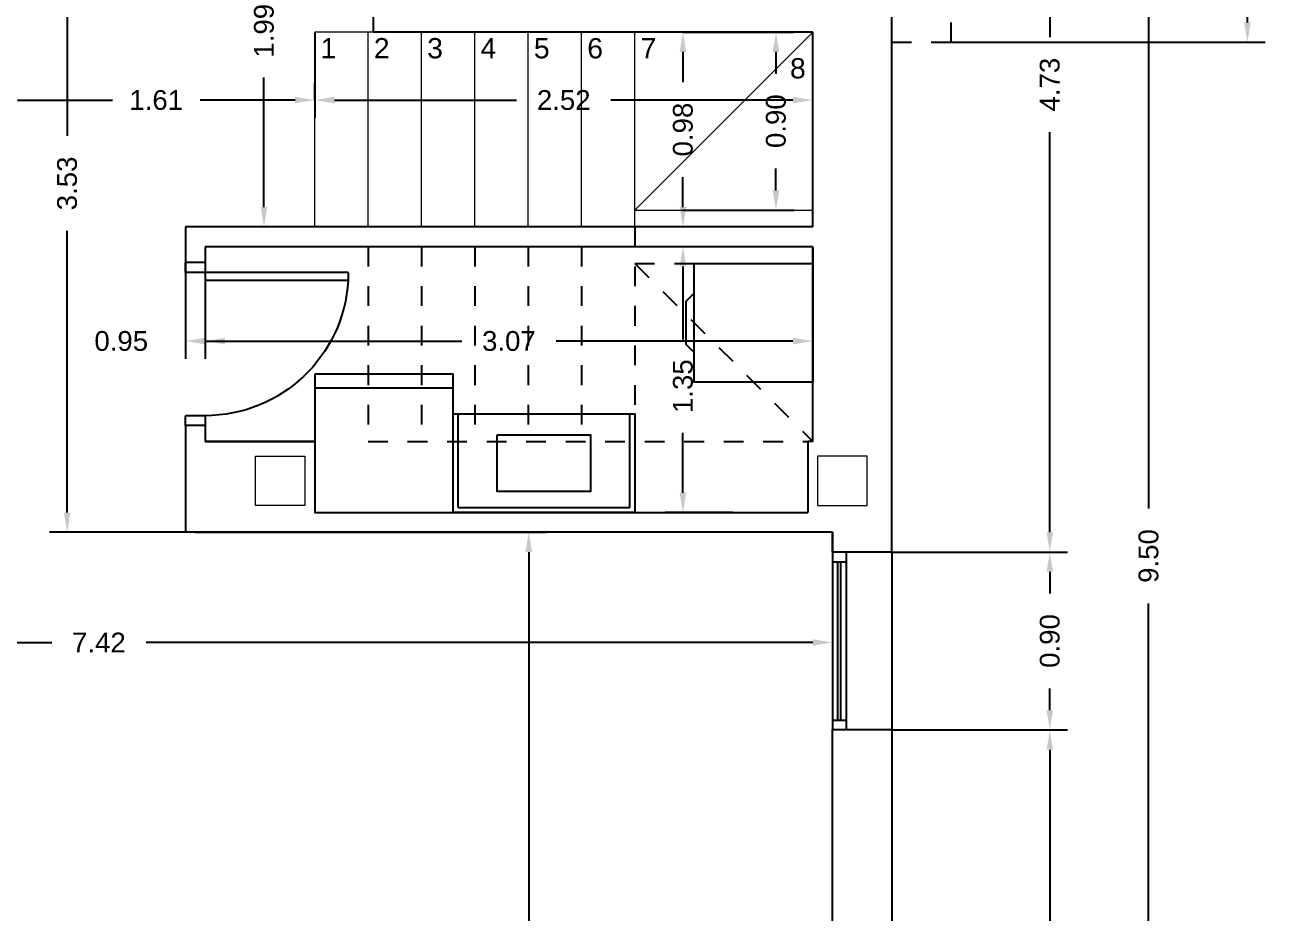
# Model space of a CAD drawing. Header units: millimetres. Extents: x 441156 to 441653, y 4514887 to 4515266.
# Drawn here: x 441302.41 to 441308.69, y 4515058.79 to 4515063.29 of the extents above; entities that cross this region are included whole.
import ezdxf
from ezdxf.enums import TextEntityAlignment as Align

# ---------------------------------------------------------------- set-up
doc = ezdxf.new("R2010")
doc.units = ezdxf.units.MM
doc.linetypes.add('CONTINUA', pattern=[0])
doc.linetypes.add('RAYITAS', pattern=[0.375, 0.25, -0.125])
for name, color, linetype in [('01_cotas', 254, 'Continuous'), ('01_muros', 1, 'Continuous'), ('01_proyección', 4, 'RAYITAS'), ('01_puertas', 2, 'Continuous'), ('01_sanitarios', 250, 'Continuous'), ('01_tabiques', 3, 'Continuous'), ('01_textos', 7, 'Continuous'), ('01_ventanas', 2, 'Continuous')]:
    doc.layers.add(name, color=color, linetype=linetype)
doc.layers.add('01_pilares baja', color=5, linetype='Continuous', lineweight=20)
doc.layers.add('01_varios', color=4, linetype='Continuous', lineweight=0)
doc.styles.add('Estilo1', font='swissel.ttf')
doc.styles.add('NIEVES2', font='sanss___.ttf')
doc.styles.add('ROMANS', font='romans')
doc.dimstyles.new('DECIMAL-50', dxfattribs={"dimtxt": 0.08, "dimasz": 0.15, "dimexe": 0.09, "dimexo": 0, "dimgap": 0.09, "dimtad": 0, "dimzin": 0, "dimdsep": 46, "dimtxsty": 'ROMANS', "dimcen": 0.09, "dimclrt": 6, "dimadec": 0, "dimazin": 0, "dimtfac": 1.38, "dimtix": 1, "dimtofl": 0, "dimtmove": 2, "dimatfit": 3, "dimldrblk": 'OBLIQUE', "dimfxl": 1, "dimtolj": 1, "dimtzin": 0, "dimarcsym": 0})

# ---------------------------------------------------------------- blocks, each defined once
blk = doc.blocks.new('*D328')
at = {"layer": '01_cotas', "color": 0, "linetype": 'CONTINUA', "lineweight": -2, "transparency": 16777216}
for p, q in [((441306.7959, 4515065.3476), (441307.6859, 4515065.3476)), ((441306.7959, 4515060.6176), (441307.6859, 4515060.6176))]:
    blk.add_line(p, q, dxfattribs=at)
at = {"layer": '01_cotas', "color": 0, "lineweight": -2, "transparency": 16777216}
for p, q in [((441307.5959, 4515065.2476), (441307.5959, 4515063.2233)), ((441307.5959, 4515060.7176), (441307.5959, 4515062.7419))]:
    blk.add_line(p, q, dxfattribs=at)
at = {"layer": '01_cotas', "color": 0, "transparency": 16777216}
for points in [[(441307.5793, 4515065.2476), (441307.6126, 4515065.2476), (441307.5959, 4515065.3476)], [(441307.5793, 4515060.7176), (441307.6126, 4515060.7176), (441307.5959, 4515060.6176)]]:
    blk.add_solid(points, dxfattribs=at)
at = {"layer": '01_cotas', "color": 7, "transparency": 16777216, "insert": (441307.5959, 4515062.9826), "char_height": 0.1, "attachment_point": 5, "rotation": 90, "style": 'Estilo1'}
blk.add_mtext('\\A1;4.73', dxfattribs=at)
blk = doc.blocks.new('*D329')
at = {"layer": '01_cotas', "color": 0, "linetype": 'CONTINUA', "lineweight": -2, "transparency": 16777216}
for p, q in [((441306.7959, 4515060.6176), (441307.6859, 4515060.6176)), ((441306.7959, 4515059.7176), (441307.6859, 4515059.7176))]:
    blk.add_line(p, q, dxfattribs=at)
at = {"layer": '01_cotas', "color": 0, "lineweight": -2, "transparency": 16777216}
for p, q in [((441307.5959, 4515060.5176), (441307.5959, 4515060.4076)), ((441307.5959, 4515059.8176), (441307.5959, 4515059.9276))]:
    blk.add_line(p, q, dxfattribs=at)
at = {"layer": '01_cotas', "color": 0, "transparency": 16777216}
for points in [[(441307.5793, 4515060.5176), (441307.6126, 4515060.5176), (441307.5959, 4515060.6176)], [(441307.5793, 4515059.8176), (441307.6126, 4515059.8176), (441307.5959, 4515059.7176)]]:
    blk.add_solid(points, dxfattribs=at)
at = {"layer": '01_cotas', "color": 7, "transparency": 16777216, "insert": (441307.5959, 4515060.1676), "char_height": 0.1, "attachment_point": 5, "rotation": 90, "style": 'Estilo1'}
blk.add_mtext('\\A1;0.90', dxfattribs=at)
blk = doc.blocks.new('*D330')
at = {"layer": '01_cotas', "color": 0, "linetype": 'CONTINUA', "lineweight": -2, "transparency": 16777216}
for p, q in [((441306.7959, 4515059.7176), (441307.6859, 4515059.7176)), ((441306.7959, 4515055.8476), (441307.6859, 4515055.8476))]:
    blk.add_line(p, q, dxfattribs=at)
at = {"layer": '01_cotas', "color": 0, "lineweight": -2, "transparency": 16777216}
for p, q in [((441307.5959, 4515059.6176), (441307.5959, 4515058.0211)), ((441307.5959, 4515055.9476), (441307.5959, 4515057.5441))]:
    blk.add_line(p, q, dxfattribs=at)
at = {"layer": '01_cotas', "color": 0, "transparency": 16777216}
for points in [[(441307.5793, 4515059.6176), (441307.6126, 4515059.6176), (441307.5959, 4515059.7176)], [(441307.5793, 4515055.9476), (441307.6126, 4515055.9476), (441307.5959, 4515055.8476)]]:
    blk.add_solid(points, dxfattribs=at)
at = {"layer": '01_cotas', "color": 7, "transparency": 16777216, "insert": (441307.5959, 4515057.7826), "char_height": 0.1, "attachment_point": 5, "rotation": 90, "style": 'Estilo1'}
blk.add_mtext('\\A1;3.87', dxfattribs=at)
blk = doc.blocks.new('*D339')
at = {"layer": '01_cotas', "color": 0, "linetype": 'CONTINUA', "lineweight": -2, "transparency": 16777216}
for p, q in [((441307.5959, 4515065.3476), (441308.1859, 4515065.3476)), ((441307.5959, 4515055.8476), (441308.1859, 4515055.8476))]:
    blk.add_line(p, q, dxfattribs=at)
at = {"layer": '01_cotas', "color": 0, "lineweight": -2, "transparency": 16777216}
for p, q in [((441308.0959, 4515065.2476), (441308.0959, 4515060.8384)), ((441308.0959, 4515055.9476), (441308.0959, 4515060.3569))]:
    blk.add_line(p, q, dxfattribs=at)
at = {"layer": '01_cotas', "color": 0, "transparency": 16777216}
for points in [[(441308.0793, 4515065.2476), (441308.1126, 4515065.2476), (441308.0959, 4515065.3476)], [(441308.0793, 4515055.9476), (441308.1126, 4515055.9476), (441308.0959, 4515055.8476)]]:
    blk.add_solid(points, dxfattribs=at)
at = {"layer": '01_cotas', "color": 7, "transparency": 16777216, "insert": (441308.0959, 4515060.5976), "char_height": 0.1, "attachment_point": 5, "rotation": 90, "style": 'Estilo1'}
blk.add_mtext('\\A1;9.50', dxfattribs=at)
blk = doc.blocks.new('*D340')
at = {"layer": '01_cotas', "color": 0, "linetype": 'CONTINUA', "lineweight": -2, "transparency": 16777216}
for p, q in [((441307.0959, 4515065.9476), (441308.6859, 4515065.9476)), ((441307.0959, 4515063.1976), (441308.6859, 4515063.1976))]:
    blk.add_line(p, q, dxfattribs=at)
at = {"layer": '01_cotas', "color": 0, "lineweight": -2, "transparency": 16777216}
for p, q in [((441308.5959, 4515065.8476), (441308.5959, 4515064.8127)), ((441308.5959, 4515063.2976), (441308.5959, 4515064.3325))]:
    blk.add_line(p, q, dxfattribs=at)
at = {"layer": '01_cotas', "color": 0, "transparency": 16777216}
for points in [[(441308.5793, 4515065.8476), (441308.6126, 4515065.8476), (441308.5959, 4515065.9476)], [(441308.5793, 4515063.2976), (441308.6126, 4515063.2976), (441308.5959, 4515063.1976)]]:
    blk.add_solid(points, dxfattribs=at)
at = {"layer": '01_cotas', "color": 7, "transparency": 16777216, "insert": (441308.5959, 4515064.5726), "char_height": 0.1, "attachment_point": 5, "rotation": 90, "style": 'Estilo1'}
blk.add_mtext('\\A1;2.75', dxfattribs=at)
blk = doc.blocks.new('P725-10')
for p, q in [((-0.05, 0.8238), (-0.0914, 0.8238)), ((-0.0914, 0.8238), (-0.0914, 0.1)), ((-0.05, 0.8238), (-0.05, 0)), ((-0.775, 0.1), (-0.825, 0.1)), ((-0.775, 0.1), (-0.775, 0)), ((0, 0.1), (-0.0914, 0.1)), ((-0.825, 0), (-0.775, 0)), ((-0.05, 0), (0, 0))]:
    blk.add_line(p, q)
blk.add_arc((-0.05, 0.1), 0.725, 93.27583, 180)
blk = doc.blocks.new('lavadora')
blk.add_lwpolyline([(0.6, 0), (0, 0), (0, 0.6), (0.6, 0.6)], close=True)
blk.add_lwpolyline([(0.6, 0.45), (0.64, 0.41), (0.64, 0.19), (0.6, 0.15)])
blk = doc.blocks.new('*D728')
at = {"layer": '01_cotas', "color": 0, "linetype": 'CONTINUA', "lineweight": -2, "transparency": 16777216}
for p, q in [((441302.2709, 4515063.4532), (441302.2709, 4515062.8141)), ((441303.8759, 4515063.2476), (441303.8759, 4515062.8141))]:
    blk.add_line(p, q, dxfattribs=at)
at = {"layer": '01_cotas', "color": 0, "lineweight": -2, "transparency": 16777216}
for p, q in [((441302.3709, 4515062.9041), (441302.8516, 4515062.9041)), ((441303.7759, 4515062.9041), (441303.2952, 4515062.9041))]:
    blk.add_line(p, q, dxfattribs=at)
at = {"layer": '01_cotas', "color": 0, "transparency": 16777216}
for points in [[(441302.3709, 4515062.9208), (441302.3709, 4515062.8875), (441302.2709, 4515062.9041)], [(441303.7759, 4515062.9208), (441303.7759, 4515062.8875), (441303.8759, 4515062.9041)]]:
    blk.add_solid(points, dxfattribs=at)
at = {"layer": '01_cotas', "color": 7, "transparency": 16777216, "insert": (441303.0734, 4515062.9041), "char_height": 0.1, "attachment_point": 5, "style": 'Estilo1'}
blk.add_mtext('\\A1;1.61', dxfattribs=at)
blk = doc.blocks.new('*D730')
at = {"layer": '01_cotas', "color": 0, "linetype": 'CONTINUA', "lineweight": -2, "transparency": 16777216}
for p, q in [((441302.2709, 4515062.3476), (441302.2709, 4515061.595)), ((441303.2209, 4515062.1726), (441303.2209, 4515061.595))]:
    blk.add_line(p, q, dxfattribs=at)
at = {"layer": '01_cotas', "color": 0, "lineweight": -2, "transparency": 16777216}
for p, q in [((441302.1709, 4515061.685), (441302.0709, 4515061.685)), ((441303.3209, 4515061.685), (441303.4209, 4515061.685))]:
    blk.add_line(p, q, dxfattribs=at)
at = {"layer": '01_cotas', "color": 0, "transparency": 16777216}
for points in [[(441302.1709, 4515061.7016), (441302.1709, 4515061.6683), (441302.2709, 4515061.685)], [(441303.3209, 4515061.7016), (441303.3209, 4515061.6683), (441303.2209, 4515061.685)]]:
    blk.add_solid(points, dxfattribs=at)
at = {"layer": '01_cotas', "color": 7, "transparency": 16777216, "insert": (441302.8965, 4515061.685), "char_height": 0.1, "attachment_point": 5, "style": 'Estilo1'}
blk.add_mtext('\\A1;0.95', dxfattribs=at)
blk = doc.blocks.new('*D731')
at = {"layer": '01_cotas', "color": 0, "linetype": 'CONTINUA', "lineweight": -2, "transparency": 16777216}
for p, q in [((441303.3209, 4515062.1626), (441303.3209, 4515061.595)), ((441306.3959, 4515062.1626), (441306.3959, 4515061.595))]:
    blk.add_line(p, q, dxfattribs=at)
at = {"layer": '01_cotas', "color": 0, "lineweight": -2, "transparency": 16777216}
for p, q in [((441303.4209, 4515061.685), (441304.6199, 4515061.685)), ((441306.2959, 4515061.685), (441305.0969, 4515061.685))]:
    blk.add_line(p, q, dxfattribs=at)
at = {"layer": '01_cotas', "color": 0, "transparency": 16777216}
for points in [[(441303.4209, 4515061.7016), (441303.4209, 4515061.6683), (441303.3209, 4515061.685)], [(441306.2959, 4515061.7016), (441306.2959, 4515061.6683), (441306.3959, 4515061.685)]]:
    blk.add_solid(points, dxfattribs=at)
at = {"layer": '01_cotas', "color": 7, "transparency": 16777216, "insert": (441304.8584, 4515061.685), "char_height": 0.1, "attachment_point": 5, "style": 'Estilo1'}
blk.add_mtext('\\A1;3.07', dxfattribs=at)
blk = doc.blocks.new('*D732')
at = {"layer": '01_cotas', "color": 0, "linetype": 'CONTINUA', "lineweight": -2, "transparency": 16777216}
for p, q in [((441305.9909, 4515062.1626), (441305.6492, 4515062.1626)), ((441305.9909, 4515060.8176), (441305.6492, 4515060.8176))]:
    blk.add_line(p, q, dxfattribs=at)
at = {"layer": '01_cotas', "color": 0, "lineweight": -2, "transparency": 16777216}
for p, q in [((441305.7392, 4515062.0626), (441305.7392, 4515061.6931)), ((441305.7392, 4515060.9176), (441305.7392, 4515061.2203))]:
    blk.add_line(p, q, dxfattribs=at)
at = {"layer": '01_cotas', "color": 0, "transparency": 16777216}
for points in [[(441305.7225, 4515062.0626), (441305.7559, 4515062.0626), (441305.7392, 4515062.1626)], [(441305.7225, 4515060.9176), (441305.7559, 4515060.9176), (441305.7392, 4515060.8176)]]:
    blk.add_solid(points, dxfattribs=at)
at = {"layer": '01_cotas', "color": 7, "transparency": 16777216, "insert": (441305.7392, 4515061.4567), "char_height": 0.1, "attachment_point": 5, "rotation": 90, "style": 'Estilo1'}
blk.add_mtext('\\A1;1.35', dxfattribs=at)
blk = doc.blocks.new('*D735')
at = {"layer": '01_cotas', "color": 0, "linetype": 'CONTINUA', "lineweight": -2, "transparency": 16777216}
for p, q in [((441303.6382, 4515064.2476), (441303.5289, 4515064.2476)), ((441303.6382, 4515062.2626), (441303.5289, 4515062.2626))]:
    blk.add_line(p, q, dxfattribs=at)
at = {"layer": '01_cotas', "color": 0, "lineweight": -2, "transparency": 16777216}
for p, q in [((441303.6189, 4515064.1476), (441303.6189, 4515063.4916)), ((441303.6189, 4515062.3626), (441303.6189, 4515063.0187))]:
    blk.add_line(p, q, dxfattribs=at)
at = {"layer": '01_cotas', "color": 0, "transparency": 16777216}
for points in [[(441303.6022, 4515064.1476), (441303.6355, 4515064.1476), (441303.6189, 4515064.2476)], [(441303.6022, 4515062.3626), (441303.6355, 4515062.3626), (441303.6189, 4515062.2626)]]:
    blk.add_solid(points, dxfattribs=at)
at = {"layer": '01_cotas', "color": 7, "transparency": 16777216, "insert": (441303.6189, 4515063.2551), "char_height": 0.1, "attachment_point": 5, "rotation": 90, "style": 'Estilo1'}
blk.add_mtext('\\A1;1.99', dxfattribs=at)
blk = doc.blocks.new('*D736')
at = {"layer": '01_cotas', "color": 0, "linetype": 'CONTINUA', "lineweight": -2, "transparency": 16777216}
for p, q in [((441299.0709, 4515060.7026), (441299.0709, 4515060.0701)), ((441306.4959, 4515060.7176), (441306.4959, 4515060.0701))]:
    blk.add_line(p, q, dxfattribs=at)
at = {"layer": '01_cotas', "color": 0, "lineweight": -2, "transparency": 16777216}
for p, q in [((441299.1709, 4515060.1601), (441302.5448, 4515060.1601)), ((441306.3959, 4515060.1601), (441303.022, 4515060.1601))]:
    blk.add_line(p, q, dxfattribs=at)
at = {"layer": '01_cotas', "color": 0, "transparency": 16777216}
for points in [[(441299.1709, 4515060.1768), (441299.1709, 4515060.1435), (441299.0709, 4515060.1601)], [(441306.3959, 4515060.1768), (441306.3959, 4515060.1435), (441306.4959, 4515060.1601)]]:
    blk.add_solid(points, dxfattribs=at)
at = {"layer": '01_cotas', "color": 7, "transparency": 16777216, "insert": (441302.7834, 4515060.1601), "char_height": 0.1, "attachment_point": 5, "style": 'Estilo1'}
blk.add_mtext('\\A1;7.42', dxfattribs=at)
blk = doc.blocks.new('*D737')
at = {"layer": '01_cotas', "color": 0, "linetype": 'CONTINUA', "lineweight": -2, "transparency": 16777216}
for p, q in [((441303.2709, 4515060.7176), (441305.0488, 4515060.7176)), ((441304.0508, 4515056.1475), (441305.0488, 4515056.1475))]:
    blk.add_line(p, q, dxfattribs=at)
at = {"layer": '01_cotas', "color": 0, "lineweight": -2, "transparency": 16777216}
for p, q in [((441304.9588, 4515060.6176), (441304.9588, 4515058.6717)), ((441304.9588, 4515056.2475), (441304.9588, 4515058.1934))]:
    blk.add_line(p, q, dxfattribs=at)
at = {"layer": '01_cotas', "color": 0, "transparency": 16777216}
for points in [[(441304.9422, 4515060.6176), (441304.9755, 4515060.6176), (441304.9588, 4515060.7176)], [(441304.9422, 4515056.2475), (441304.9755, 4515056.2475), (441304.9588, 4515056.1475)]]:
    blk.add_solid(points, dxfattribs=at)
at = {"layer": '01_cotas', "color": 7, "transparency": 16777216, "insert": (441304.9588, 4515058.4326), "char_height": 0.1, "attachment_point": 5, "rotation": 90, "style": 'Estilo1'}
blk.add_mtext('\\A1;4.57', dxfattribs=at)
blk = doc.blocks.new('*D741')
at = {"layer": '01_cotas', "color": 0, "linetype": 'CONTINUA', "lineweight": -2, "transparency": 16777216}
for p, q in [((441303.8759, 4515062.9041), (441303.8759, 4515062.9941)), ((441306.3959, 4515062.9041), (441306.3959, 4515062.9941))]:
    blk.add_line(p, q, dxfattribs=at)
at = {"layer": '01_cotas', "color": 0, "lineweight": -2, "transparency": 16777216}
for p, q in [((441303.9759, 4515062.9041), (441304.8968, 4515062.9041)), ((441306.2959, 4515062.9041), (441305.375, 4515062.9041))]:
    blk.add_line(p, q, dxfattribs=at)
at = {"layer": '01_cotas', "color": 0, "transparency": 16777216}
for points in [[(441303.9759, 4515062.9208), (441303.9759, 4515062.8875), (441303.8759, 4515062.9041)], [(441306.2959, 4515062.9208), (441306.2959, 4515062.8875), (441306.3959, 4515062.9041)]]:
    blk.add_solid(points, dxfattribs=at)
at = {"layer": '01_cotas', "color": 7, "transparency": 16777216, "insert": (441305.1359, 4515062.9041), "char_height": 0.1, "attachment_point": 5, "style": 'Estilo1'}
blk.add_mtext('\\A1;2.52', dxfattribs=at)
blk = doc.blocks.new('*D742')
at = {"layer": '01_cotas', "color": 0, "linetype": 'CONTINUA', "lineweight": -2, "transparency": 16777216}
for p, q in [((441303.2709, 4515064.2476), (441302.5327, 4515064.2476)), ((441303.2709, 4515060.7176), (441302.5327, 4515060.7176))]:
    blk.add_line(p, q, dxfattribs=at)
at = {"layer": '01_cotas', "color": 0, "lineweight": -2, "transparency": 16777216}
for p, q in [((441302.6227, 4515064.1476), (441302.6227, 4515062.7227)), ((441302.6227, 4515060.8176), (441302.6227, 4515062.2426))]:
    blk.add_line(p, q, dxfattribs=at)
at = {"layer": '01_cotas', "color": 0, "transparency": 16777216}
for points in [[(441302.606, 4515064.1476), (441302.6394, 4515064.1476), (441302.6227, 4515064.2476)], [(441302.606, 4515060.8176), (441302.6394, 4515060.8176), (441302.6227, 4515060.7176)]]:
    blk.add_solid(points, dxfattribs=at)
at = {"layer": '01_cotas', "color": 7, "transparency": 16777216, "insert": (441302.6227, 4515062.4826), "char_height": 0.1, "attachment_point": 5, "rotation": 90, "style": 'Estilo1'}
blk.add_mtext('\\A1;3.53', dxfattribs=at)
blk = doc.blocks.new('*D744')
at = {"layer": '01_cotas', "color": 0, "linetype": 'CONTINUA', "lineweight": -2, "transparency": 16777216}
for p, q in [((441305.7392, 4515063.2476), (441306.2999, 4515063.2476)), ((441305.7392, 4515062.3476), (441306.2999, 4515062.3476))]:
    blk.add_line(p, q, dxfattribs=at)
at = {"layer": '01_cotas', "color": 0, "lineweight": -2, "transparency": 16777216}
for p, q in [((441306.2099, 4515063.1476), (441306.2099, 4515063.0376)), ((441306.2099, 4515062.4476), (441306.2099, 4515062.5576))]:
    blk.add_line(p, q, dxfattribs=at)
at = {"layer": '01_cotas', "color": 0, "transparency": 16777216}
for points in [[(441306.1933, 4515063.1476), (441306.2266, 4515063.1476), (441306.2099, 4515063.2476)], [(441306.1933, 4515062.4476), (441306.2266, 4515062.4476), (441306.2099, 4515062.3476)]]:
    blk.add_solid(points, dxfattribs=at)
at = {"layer": '01_cotas', "color": 7, "transparency": 16777216, "insert": (441306.2099, 4515062.7976), "char_height": 0.1, "attachment_point": 5, "rotation": 90, "style": 'Estilo1'}
blk.add_mtext('\\A1;0.90', dxfattribs=at)
blk = doc.blocks.new('*D745')
at = {"layer": '01_cotas', "color": 0, "linetype": 'CONTINUA', "lineweight": -2, "transparency": 16777216}
for p, q in [((441305.7392, 4515063.2476), (441305.6492, 4515063.2476)), ((441305.7392, 4515062.2626), (441305.6492, 4515062.2626))]:
    blk.add_line(p, q, dxfattribs=at)
at = {"layer": '01_cotas', "color": 0, "lineweight": -2, "transparency": 16777216}
for p, q in [((441305.7392, 4515063.1476), (441305.7392, 4515062.9952)), ((441305.7392, 4515062.3626), (441305.7392, 4515062.515))]:
    blk.add_line(p, q, dxfattribs=at)
at = {"layer": '01_cotas', "color": 0, "transparency": 16777216}
for points in [[(441305.7225, 4515063.1476), (441305.7559, 4515063.1476), (441305.7392, 4515063.2476)], [(441305.7225, 4515062.3626), (441305.7559, 4515062.3626), (441305.7392, 4515062.2626)]]:
    blk.add_solid(points, dxfattribs=at)
at = {"layer": '01_cotas', "color": 7, "transparency": 16777216, "insert": (441305.7392, 4515062.7551), "char_height": 0.1, "attachment_point": 5, "rotation": 90, "style": 'Estilo1'}
blk.add_mtext('\\A1;0.98', dxfattribs=at)

msp = doc.modelspace()

# ---------------------------------------------------------------- linework, layer by layer
at = {"layer": '01_muros'}
for p, q in [((441306.7959, 4515060.6176, 0), (441306.7959, 4515065.3476, 0)), ((441306.7959, 4515060.6176, 0), (441306.4959, 4515060.6176, 0)), ((441306.7959, 4515059.7176, 0), (441306.4959, 4515059.7176, 0)), ((441306.7959, 4515059.7176, 0), (441306.7959, 4515055.8476, 0))]:
    msp.add_line(p, q, dxfattribs=at)
at = {"layer": '01_pilares baja'}
for points in [[(441303.8258, 4515060.8526), (441303.5758, 4515060.8526), (441303.5758, 4515061.1026), (441303.8258, 4515061.1026), (441303.8258, 4515060.8526)], [(441306.4209, 4515060.8526), (441306.6709, 4515060.8526), (441306.6709, 4515061.1026), (441306.4209, 4515061.1026), (441306.4209, 4515060.8526)]]:
    msp.add_lwpolyline(points, close=True, dxfattribs=at)
at = {"layer": '01_proyección', "color": 120, "ltscale": 0.25}
for p, q in [((441305.4959, 4515062.2626, 0), (441305.4959, 4515061.1776, 0)), ((441304.1459, 4515062.1626, 0), (441304.1459, 4515061.1776, 0)), ((441304.4159, 4515062.1626, 0), (441304.4159, 4515061.1776, 0)), ((441304.6859, 4515062.1626, 0), (441304.6859, 4515061.1776, 0)), ((441304.9559, 4515062.1626, 0), (441304.9559, 4515061.1776, 0)), ((441305.2259, 4515062.1626, 0), (441305.2259, 4515061.1776, 0)), ((441305.4959, 4515062.0776, 0), (441306.3959, 4515062.0776, 0)), ((441305.4959, 4515062.0776, 0), (441306.3959, 4515061.1776, 0)), ((441304.1459, 4515061.1776, 0), (441306.3709, 4515061.1776, 0))]:
    msp.add_line(p, q, dxfattribs=at)
msp.add_lwpolyline([(441306.7959, 4515063.1976), (441307.0959, 4515063.1976), (441307.0959, 4515065.9476), (441298.1709, 4515065.9476), (441298.1709, 4515060.2526), (441298.7709, 4515060.2526)], dxfattribs=at)
at = {"layer": '01_sanitarios', "linetype": 'CONTINUA'}
for p, q in [((441304.5759, 4515061.4476, 0), (441303.8759, 4515061.4476, 0)), ((441304.6008, 4515060.8426, 0), (441304.6008, 4515061.3176, 0)), ((441305.4709, 4515060.8426, 0), (441305.4709, 4515061.3176, 0)), ((441304.6008, 4515060.8426, 0), (441305.4709, 4515060.8426, 0))]:
    msp.add_line(p, q, dxfattribs=at)
at = {"layer": '01_sanitarios', "linetype": 'CONTINUA', "elevation": 0}
for points in [[(441303.8759, 4515061.5176), (441303.8759, 4515060.8176), (441304.5759, 4515060.8176), (441304.5759, 4515061.5176)], [(441304.5758, 4515061.3176), (441305.4959, 4515061.3176), (441305.4959, 4515060.8176), (441304.5758, 4515060.8176)], [(441304.7997, 4515061.2107), (441305.272, 4515061.2107), (441305.272, 4515060.9245), (441304.7997, 4515060.9245)]]:
    msp.add_lwpolyline(points, close=True, dxfattribs=at)
at = {"layer": '01_tabiques'}
for p, q in [((441304.1709, 4515063.3883, 0), (441304.1709, 4515063.2476, 0)), ((441306.3959, 4515063.2476, 0), (441304.1709, 4515063.2476, 0)), ((441306.3959, 4515062.2626, 0), (441306.3959, 4515063.2476, 0)), ((441306.3959, 4515062.2626, 0), (441303.2209, 4515062.2626, 0)), ((441303.2209, 4515062.2626, 0), (441303.2209, 4515062.0826, 0)), ((441303.2209, 4515062.2626, 0), (441303.2209, 4515062.0826, 0)), ((441306.3959, 4515062.1626, 0), (441303.3209, 4515062.1626, 0)), ((441303.3209, 4515062.1626, 0), (441303.3209, 4515062.0826, 0)), ((441303.3209, 4515062.1626, 0), (441303.3209, 4515062.0826, 0)), ((441306.3959, 4515061.1776, 0), (441306.3959, 4515062.1626, 0)), ((441303.3209, 4515062.0826, 0), (441303.2209, 4515062.0826, 0)), ((441303.2209, 4515061.2576, 0), (441303.2209, 4515060.7176, 0)), ((441303.3209, 4515061.2576, 0), (441303.2209, 4515061.2576, 0)), ((441303.3209, 4515061.2576, 0), (441303.3209, 4515061.1776, 0)), ((441303.8758, 4515061.1776, 0), (441303.3209, 4515061.1776, 0)), ((441303.3209, 4515061.1776, 0), (441303.8759, 4515061.1776, 0)), ((441303.8759, 4515061.1776, 0), (441303.8759, 4515060.8176, 0)), ((441306.3959, 4515061.1776, 0), (441306.3709, 4515061.1776, 0)), ((441306.3959, 4515061.1776, 0), (441306.3709, 4515061.1776, 0)), ((441306.3709, 4515061.1776, 0), (441306.3709, 4515060.8176, 0)), ((441303.8759, 4515060.8176, 0), (441306.3709, 4515060.8176, 0)), ((441306.4959, 4515060.7176, 0), (441303.2209, 4515060.7176, 0)), ((441306.4959, 4515060.6176, 0), (441306.4959, 4515060.7176, 0)), ((441306.4959, 4515057.9026, 0), (441306.4959, 4515059.7176, 0))]:
    msp.add_line(p, q, dxfattribs=at)
at = {"layer": '01_varios', "linetype": 'CONTINUA'}
for p, q in [((441303.8759, 4515062.2626, 0), (441303.8759, 4515063.2476, 0)), ((441304.1709, 4515063.2476, 0), (441303.8759, 4515063.2476, 0)), ((441304.1459, 4515062.2626, 0), (441304.1459, 4515063.2476, 0)), ((441304.4159, 4515062.2626, 0), (441304.4159, 4515063.2476, 0)), ((441304.6859, 4515062.2626, 0), (441304.6859, 4515063.2476, 0)), ((441304.9559, 4515062.2626, 0), (441304.9559, 4515063.2476, 0)), ((441305.2259, 4515062.2626, 0), (441305.2259, 4515063.2476, 0)), ((441305.4959, 4515062.2626, 0), (441305.4959, 4515063.2476, 0)), ((441305.4959, 4515062.3476, 0), (441306.3959, 4515063.2476, 0)), ((441305.4959, 4515062.3476, 0), (441306.3959, 4515062.3476, 0))]:
    msp.add_line(p, q, dxfattribs=at)
at = {"layer": '01_ventanas', "color": 2, "linetype": 'CONTINUA'}
for p, q in [((441306.4959, 4515060.6176, 0), (441306.4959, 4515059.7176, 0)), ((441306.5659, 4515060.6176, 0), (441306.5659, 4515059.7176, 0)), ((441306.7959, 4515060.6176, 0), (441306.7959, 4515059.7176, 0)), ((441306.4959, 4515060.5676, 0), (441306.5659, 4515060.5676, 0)), ((441306.5239, 4515059.7676, 0), (441306.5239, 4515060.5676, 0)), ((441306.5379, 4515059.7676, 0), (441306.5379, 4515060.5676, 0)), ((441306.4959, 4515059.7676, 0), (441306.5659, 4515059.7676, 0))]:
    msp.add_line(p, q, dxfattribs=at)

# ---------------------------------------------------------------- block references
at = {"layer": '01_puertas', "color": 2, "linetype": 'CONTINUA', "xscale": -1, "rotation": 269.9999999953178}
msp.add_blockref('P725-10', (441303.2209, 4515062.0826, 0), dxfattribs=at)
at = {"layer": '01_sanitarios', "linetype": 'CONTINUA', "rotation": 180}
msp.add_blockref('lavadora', (441306.3959, 4515062.0776, 0), dxfattribs=at)

# ---------------------------------------------------------------- texts
at = {"layer": '01_textos', "style": 'NIEVES2'}
for s, p in [('1', (441303.9448, 4515063.1154, 0)), ('2', (441304.2148, 4515063.1154, 0)), ('3', (441304.4848, 4515063.1154, 0)), ('4', (441304.7548, 4515063.1154, 0)), ('5', (441305.0248, 4515063.1154, 0)), ('6', (441305.2948, 4515063.1154, 0)), ('7', (441305.5648, 4515063.1154, 0)), ('8', (441306.3208, 4515063.014, 0))]:
    msp.add_text(s, height=0.1026, dxfattribs=at).set_placement(p, align=Align.CENTER)

# ---------------------------------------------------------------- dimensions: what is measured, and where the dimension line sits
at = {"layer": '01_cotas'}
for base, p1, p2, angle, picture, middle in [((441308.5959, 4515063.1976), (441307.0959, 4515065.9476, 0), (441307.0959, 4515063.1976, 0), 90, '*D340', (441308.5959, 4515064.5726)), ((441307.5959, 4515060.6176), (441306.7959, 4515065.3476, 0), (441306.7959, 4515060.6176), 90, '*D328', (441307.5959, 4515062.9826)), ((441308.0959, 4515055.8476), (441307.5959, 4515065.3476), (441307.5959, 4515055.8476), 90, '*D339', (441308.0959, 4515060.5976)), ((441302.6227, 4515064.2476, 0), (441303.2709, 4515060.7176, 0), (441303.2709, 4515064.2476, 0), 90, '*D742', (441302.6227, 4515062.4826, 0)), ((441303.61886, 4515064.24763, 0), (441303.63822, 4515062.26261, 0), (441303.6382, 4515064.24763, 0), 90, '*D735', (441303.61886, 4515063.25512, 0)), ((441302.270915, 4515062.904136, -0.000004), (441303.875917, 4515063.247613, -0.000004), (441302.270915, 4515063.453161, -0.000004), 180, '*D728', (441303.073416, 4515062.904136, -0.000004)), ((441305.7391987854, 4515062.2626133682, -0.0000040036), (441305.7391987854, 4515063.2476133676, -0.0000037584), (441305.7391987854, 4515062.2626133682, -0.0000049819), 90, '*D745', (441305.7391987848, 4515062.7551133679, -0.0000040036)), ((441306.2099, 4515062.3476, 0), (441305.7392, 4515063.2476, 0), (441305.7392, 4515062.3476, 0), 90, '*D744', (441306.2099, 4515062.7976, 0)), ((441306.3959, 4515062.9041, 0), (441303.8759, 4515062.9041, 0), (441306.3959, 4515062.9041, 0), 180, '*D741', (441305.1359, 4515062.9041, 0)), ((441306.39591, 4515061.68495, 0), (441303.32092, 4515062.16261, 0), (441306.39591, 4515062.16261, -0.00001), 180, '*D731', (441304.85842, 4515061.68495, 0)), ((441299.0709151748, 4515060.1601269403, -0.0000040036), (441306.4959151745, 4515060.7176125608, -0.0000051968), (441299.0709151748, 4515060.7026125286, -0.0000037584), 180, '*D736', (441302.7834151746, 4515060.1601269403, -0.0000040036)), ((441304.9588, 4515056.1475, 0), (441303.2709, 4515060.7176, 0), (441304.0508, 4515056.1475, 0), 90, '*D737', (441304.9588, 4515058.4326, 0)), ((441307.5959, 4515059.7176), (441306.7959, 4515060.6176, 0), (441306.7959, 4515059.7176, 0), 90, '*D329', (441307.5959, 4515060.1676)), ((441307.5959, 4515055.8476), (441306.7959, 4515059.7176, 0), (441306.7959, 4515055.8476), 90, '*D330', (441307.5959, 4515057.7826))]:
    dim = msp.add_linear_dim(base=base, p1=p1, p2=p2, angle=angle, dimstyle='DECIMAL-50', override={"dimtxt": 0.1, "dimasz": 0.1, "dimtxsty": 'Estilo1', "dimsah": 1, "dimclrt": 7, "dimfxl": 0.09, "dimarcsym": 2}, dxfattribs=at)
    dim.commit()
    dim.dimension.update_dxf_attribs({"geometry": picture, "text_midpoint": middle})
for base, p1, p2, angle, picture, middle in [((441302.2709, 4515061.685, 0), (441303.2209, 4515062.1726, 0), (441302.2709, 4515062.3476, 0), 180, '*D730', (441302.8965, 4515061.685, 0)), ((441305.7391988, 4515062.1626134, -0.000004), (441305.9909275, 4515060.8176126, -0.0000046), (441305.9909275, 4515062.1626134, -0.000005), 90, '*D732', (441305.7391988, 4515061.4566975, -0.000004))]:
    dim = msp.add_linear_dim(base=base, p1=p1, p2=p2, angle=angle, dimstyle='DECIMAL-50', override={"dimtxt": 0.1, "dimasz": 0.1, "dimtxsty": 'Estilo1', "dimsah": 1, "dimclrt": 7, "dimfxl": 0.09, "dimarcsym": 2}, dxfattribs=at)
    dim.commit()
    dim.dimension.update_dxf_attribs({"geometry": picture, "text_midpoint": middle, "dimtype": 160})

doc.saveas('drawing.dxf')
